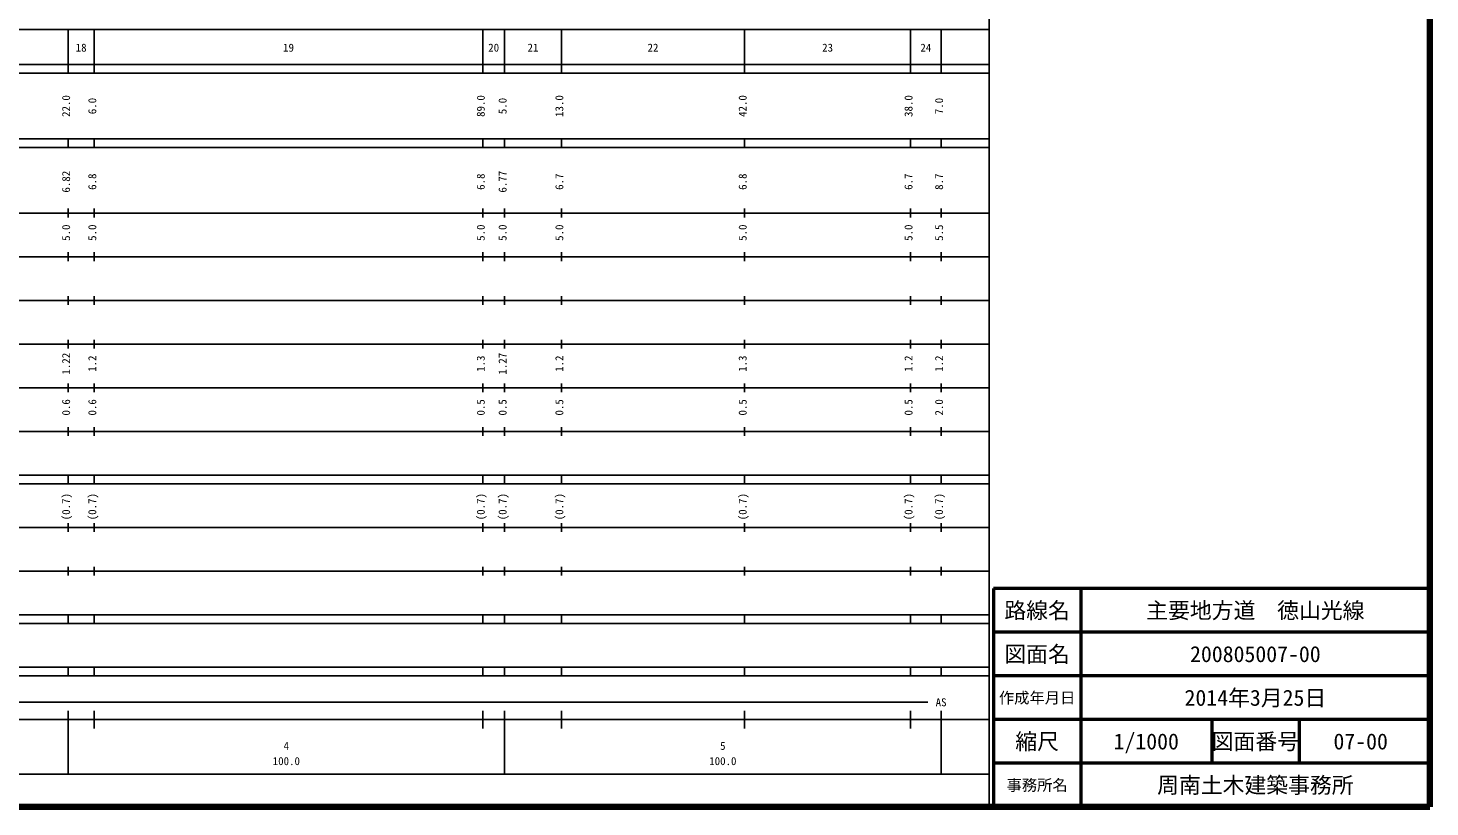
# Model space of a CAD drawing. Units: millimetres on the paper, enlarged 1000 times. Extents: x 40000 to 680000, y 20000 to 380000.
# Drawn here: x 358823 to 680000, y 20000 to 198357 of the extents above; entities that cross this region are included whole.
import ezdxf
from ezdxf.enums import TextEntityAlignment as Align

# ---------------------------------------------------------------- set-up
doc = ezdxf.new("R2010")
doc.units = ezdxf.units.MM
doc.header["$LTSCALE"] = 1000
for name, color, linetype, lineweight in [('M-TTL', 2, 'Continuous', 140), ('M-TTL-BAND', 7, 'Continuous', 25), ('M-TTL-FRAM', 2, 'Continuous', 50), ('M-TTL-LINE', 7, 'Continuous', 50)]:
    doc.layers.add(name, color=color, linetype=linetype, lineweight=lineweight)
doc.layers.add('M-TTL-TXT', color=7, linetype='Continuous')
doc.styles.add('ＭＳ ゴシック', font='')
doc.styles.get('ＭＳ ゴシック').set_extended_font_data('MS Gothic')

msp = doc.modelspace()

# ---------------------------------------------------------------- linework, layer by layer
at = {"layer": 'M-TTL'}
for p, q in [((680000, 20000), (680000, 380000)), ((40000, 20000), (680000, 20000))]:
    msp.add_line(p, q, dxfattribs=at)
at = {"layer": 'M-TTL-BAND'}
for p, q in [((579000, 20000), (579000, 370000)), ((68000, 198000), (579000, 198000)), ((368000, 188000), (368000, 198000)), ((374000, 188000), (374000, 198000)), ((463000, 188000), (463000, 198000)), ((468000, 188000), (468000, 198000)), ((481000, 188000), (481000, 198000)), ((523000, 188000), (523000, 198000)), ((561000, 188000), (561000, 198000)), ((568000, 188000), (568000, 198000)), ((40000, 190000), (579000, 190000)), ((40000, 188000), (579000, 188000)), ((40000, 173000), (579000, 173000)), ((40000, 171000), (579000, 171000)), ((368000, 171000), (368000, 173000)), ((374000, 171000), (374000, 173000)), ((463000, 171000), (463000, 173000)), ((468000, 171000), (468000, 173000)), ((481000, 171000), (481000, 173000)), ((523000, 171000), (523000, 173000)), ((561000, 171000), (561000, 173000)), ((568000, 171000), (568000, 173000)), ((40000, 156000), (579000, 156000)), ((368000, 155000), (368000, 157000)), ((374000, 155000), (374000, 157000)), ((463000, 155000), (463000, 157000)), ((468000, 155000), (468000, 157000)), ((481000, 155000), (481000, 157000)), ((523000, 155000), (523000, 157000)), ((561000, 155000), (561000, 157000)), ((568000, 155000), (568000, 157000)), ((46000, 146000), (579000, 146000)), ((368000, 145000), (368000, 147000)), ((374000, 145000), (374000, 147000)), ((463000, 145000), (463000, 147000)), ((468000, 145000), (468000, 147000)), ((481000, 145000), (481000, 147000)), ((523000, 145000), (523000, 147000)), ((561000, 145000), (561000, 147000)), ((568000, 145000), (568000, 147000)), ((52000, 136000), (579000, 136000)), ((368000, 135000), (368000, 137000)), ((374000, 135000), (374000, 137000)), ((463000, 135000), (463000, 137000)), ((468000, 135000), (468000, 137000)), ((481000, 135000), (481000, 137000)), ((523000, 135000), (523000, 137000)), ((561000, 135000), (561000, 137000)), ((568000, 135000), (568000, 137000)), ((46000, 126000), (579000, 126000)), ((368000, 125000), (368000, 127000)), ((374000, 125000), (374000, 127000)), ((463000, 125000), (463000, 127000)), ((468000, 125000), (468000, 127000)), ((481000, 125000), (481000, 127000)), ((523000, 125000), (523000, 127000)), ((561000, 125000), (561000, 127000)), ((568000, 125000), (568000, 127000)), ((52000, 116000), (579000, 116000)), ((368000, 115000), (368000, 117000)), ((374000, 115000), (374000, 117000)), ((463000, 115000), (463000, 117000)), ((468000, 115000), (468000, 117000)), ((481000, 115000), (481000, 117000)), ((523000, 115000), (523000, 117000)), ((561000, 115000), (561000, 117000)), ((568000, 115000), (568000, 117000)), ((46000, 106000), (579000, 106000)), ((368000, 105000), (368000, 107000)), ((374000, 105000), (374000, 107000)), ((463000, 105000), (463000, 107000)), ((468000, 105000), (468000, 107000)), ((481000, 105000), (481000, 107000)), ((523000, 105000), (523000, 107000)), ((561000, 105000), (561000, 107000)), ((568000, 105000), (568000, 107000)), ((40000, 96000), (579000, 96000)), ((40000, 94000), (579000, 94000)), ((368000, 94000), (368000, 96000)), ((374000, 94000), (374000, 96000)), ((463000, 94000), (463000, 96000)), ((468000, 94000), (468000, 96000)), ((481000, 94000), (481000, 96000)), ((523000, 94000), (523000, 96000)), ((561000, 94000), (561000, 96000)), ((568000, 94000), (568000, 96000)), ((49000, 84000), (579000, 84000)), ((368000, 83000), (368000, 85000)), ((374000, 83000), (374000, 85000)), ((463000, 83000), (463000, 85000)), ((468000, 83000), (468000, 85000)), ((481000, 83000), (481000, 85000)), ((523000, 83000), (523000, 85000)), ((561000, 83000), (561000, 85000)), ((568000, 83000), (568000, 85000)), ((40000, 74000), (579000, 74000)), ((368000, 73000), (368000, 75000)), ((374000, 73000), (374000, 75000)), ((463000, 73000), (463000, 75000)), ((468000, 73000), (468000, 75000)), ((481000, 73000), (481000, 75000)), ((523000, 73000), (523000, 75000)), ((561000, 73000), (561000, 75000)), ((568000, 73000), (568000, 75000)), ((40000, 64000), (579000, 64000)), ((40000, 62000), (579000, 62000)), ((368000, 62000), (368000, 64000)), ((374000, 62000), (374000, 64000)), ((463000, 62000), (463000, 64000)), ((468000, 62000), (468000, 64000)), ((481000, 62000), (481000, 64000)), ((523000, 62000), (523000, 64000)), ((561000, 62000), (561000, 64000)), ((568000, 62000), (568000, 64000)), ((40000, 52000), (579000, 52000)), ((368000, 50000), (368000, 52000)), ((374000, 50000), (374000, 52000)), ((463000, 50000), (463000, 52000)), ((468000, 50000), (468000, 52000)), ((481000, 50000), (481000, 52000)), ((523000, 50000), (523000, 52000)), ((561000, 50000), (561000, 52000)), ((568000, 50000), (568000, 52000)), ((40000, 50000), (579000, 50000)), ((71000, 44000), (565000, 44000)), ((368000, 27500), (368000, 42000)), ((374000, 38000), (374000, 42000)), ((463000, 38000), (463000, 42000)), ((468000, 27500), (468000, 42000)), ((481000, 38000), (481000, 42000)), ((523000, 38000), (523000, 42000)), ((561000, 38000), (561000, 42000)), ((568000, 27500), (568000, 42000)), ((40000, 40000), (579000, 40000)), ((68000, 27500), (579000, 27500))]:
    msp.add_line(p, q, dxfattribs=at)
at = {"layer": 'M-TTL-FRAM'}
for p, q in [((680000, 70000), (580000, 70000)), ((580000, 70000), (580000, 20000))]:
    msp.add_line(p, q, dxfattribs=at)
at = {"layer": 'M-TTL-LINE'}
for p, q in [((600000, 70000), (600000, 20000)), ((680000, 60000), (580000, 60000)), ((680000, 50000), (580000, 50000)), ((680000, 40000), (580000, 40000)), ((630000, 40000), (630000, 30000)), ((650000, 40000), (650000, 30000)), ((680000, 30000), (580000, 30000))]:
    msp.add_line(p, q, dxfattribs=at)

# ---------------------------------------------------------------- texts
at = {"layer": 'M-TTL-BAND', "style": 'ＭＳ ゴシック'}
for s, p in [('18', (371000, 192405)), ('19', (418500, 192405)), ('20', (465500, 192405)), ('21', (474500, 192405)), ('22', (502000, 192405)), ('23', (542000, 192405)), ('24', (564500, 192405)), ('AS', (568000, 42500)), ('4', (418000, 32523)), ('5', (518000, 32523)), ('100.0', (418000, 29033)), ('100.0', (518000, 29033))]:
    msp.add_text(s, height=1833, dxfattribs=at).set_placement(p, align=Align.BOTTOM_CENTER)
for s, p in [('22.0', (369000, 180500)), ('6.0', (375000, 180500)), ('89.0', (464000, 180500)), ('5.0', (469000, 180500)), ('13.0', (482000, 180500)), ('42.0', (524000, 180500)), ('38.0', (562000, 180500)), ('7.0', (569000, 180500)), ('6.82', (369000, 163174)), ('6.8', (375000, 163174)), ('6.8', (464000, 163174)), ('6.77', (469000, 163174)), ('6.7', (482000, 163174)), ('6.8', (524000, 163174)), ('6.7', (562000, 163174)), ('8.7', (569000, 163174)), ('5.0', (369000, 151500)), ('5.0', (375000, 151500)), ('5.0', (464000, 151500)), ('5.0', (469000, 151500)), ('5.0', (482000, 151500)), ('5.0', (524000, 151500)), ('5.0', (562000, 151500)), ('5.5', (569000, 151500)), ('1.22', (369000, 121500)), ('1.2', (375000, 121500)), ('1.3', (464000, 121500)), ('1.27', (469000, 121500)), ('1.2', (482000, 121500)), ('1.3', (524000, 121500)), ('1.2', (562000, 121500)), ('1.2', (569000, 121500)), ('0.6', (369000, 111500)), ('0.6', (375000, 111500)), ('0.5', (464000, 111500)), ('0.5', (469000, 111500)), ('0.5', (482000, 111500)), ('0.5', (524000, 111500)), ('0.5', (562000, 111500)), ('2.0', (569000, 111500)), ('(0.7)', (369000, 88764)), ('(0.7)', (375000, 88764)), ('(0.7)', (464000, 88764)), ('(0.7)', (469000, 88764)), ('(0.7)', (482000, 88764)), ('(0.7)', (524000, 88764)), ('(0.7)', (562000, 88764)), ('(0.7)', (569000, 88764))]:
    msp.add_text(s, height=1833, rotation=90, dxfattribs=at).set_placement(p, align=Align.BOTTOM_CENTER)
at = {"layer": 'M-TTL-TXT', "style": 'ＭＳ ゴシック'}
for s, height, p in [('路線名', 3666, (590000, 65000)), ('路線名', 3666, (590000, 65000)), ('主要地方道\u3000徳山光線', 3666, (640000, 65000)), ('図面名', 3666, (590000, 55000)), ('図面名', 3666, (590000, 55000)), ('200805007-00', 3666, (640000, 55000)), ('作成年月日', 2566, (590000, 45000)), ('作成年月日', 2566, (590000, 45000)), ('2014年3月25日', 3666, (640000, 45000)), ('縮尺', 3666, (590000, 35000)), ('縮尺', 3666, (590000, 35000)), ('1/1000', 3666, (615000, 35000)), ('図面番号', 3666, (640000, 35000)), ('図面番号', 3666, (640000, 35000)), ('07-00', 3666, (664125, 35000)), ('事務所名', 2566, (590000, 25000)), ('事務所名', 2566, (590000, 25000)), ('周南土木建築事務所', 3666, (640000, 25000))]:
    msp.add_text(s, height=height, dxfattribs=at).set_placement(p, align=Align.MIDDLE_CENTER)

doc.saveas('drawing.dxf')
